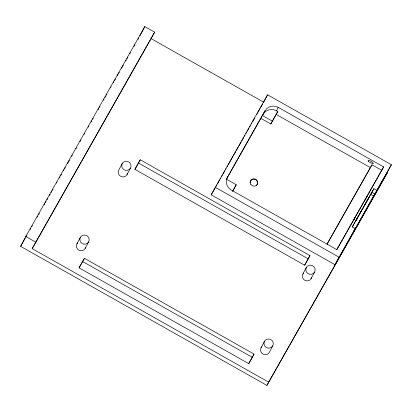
<?xml version="1.0" encoding="UTF-8"?>
<svg xmlns="http://www.w3.org/2000/svg" width="412" height="412" viewBox="0 0 412 412"><rect width="100%" height="100%" fill="white"/><g stroke="black" fill="none" stroke-linecap="round" stroke-linejoin="round"><path stroke-width="0.62" d="M20.6 246.35L25.781 236.519L144.818 26.589L154.67 32.151L32.182 248.632L268.655 382.14L266.93 385.411L20.6 246.35L25.364 237.951M139.92 35.87L144.818 26.589M32.182 248.632L154.67 32.151M76.951 243.827L80.402 237.281M122.251 163.476L118.8 170.027A4.712 4.568 27.8 0 0 121.205 176.588A4.712 4.568 27.8 0 0 127.452 173.555M85.16 248.462L88.611 241.916A4.712 4.568 27.8 0 0 84.409 234.995A4.712 4.568 27.8 0 0 80.505 241.88A4.712 4.568 27.8 0 0 88.611 241.916M127.009 174.662L130.46 168.117A4.712 4.568 27.8 0 0 126.257 161.195A4.712 4.568 27.8 0 0 122.354 168.081A4.712 4.568 27.8 0 0 130.46 168.117M79.202 267.743L84.424 258.309L254.06 354.083L248.843 363.518M134.935 169.435L140.271 159.799L309.963 255.605L308.526 258.334M211.186 194.799L267.579 94.811L391.4 164.718L335.007 264.705L211.186 194.799L215.291 187.558M263.603 102.356L267.579 94.811M226.446 178.968L265.004 110.833A9.806 9.507 27.8 0 1 278.229 107.383L383.654 166.906L336.846 249.708M226.461 179.246L265.004 110.833M226.389 179.174L236.241 184.736L232.625 191.312M263.18 114.284A9.806 9.507 27.8 0 1 276.411 110.833L278.229 107.383M260.95 118.424L270.802 123.986L277.724 111.58L276.411 110.833M270.802 123.986L277.724 111.58M261.074 347.779L264.525 341.234M302.918 273.985L306.368 267.434M272.739 345.869A4.712 4.568 27.8 0 1 264.628 345.833A4.712 4.568 27.8 0 1 268.531 338.947A4.712 4.568 27.8 0 1 272.739 345.869L269.283 352.414A4.712 4.568 27.8 0 1 262.408 353.738A4.712 4.568 27.8 0 1 261.795 346.832M311.127 278.62L314.577 272.075A4.712 4.568 27.8 0 0 310.375 265.153A4.712 4.568 27.8 0 0 306.471 272.038A4.712 4.568 27.8 0 0 314.577 272.075M327.066 244.213L371.984 164.795L381.836 170.357M352.239 227.197L373.905 188.691L376.862 190.359L353.228 232.306L355.216 228.531L352.26 226.863L373.905 188.691M335.007 264.705L355.216 228.531M354.856 217.747L353.779 219.709L354.907 217.783M364.682 200.546L367.056 196.256L366.474 197.26M366.654 201.659L369.028 197.369L355.752 220.822L356.88 218.896M25.997 236.833L26.95 235.154M30.122 229.556L30.756 228.433M31.709 226.755L32.347 225.637M37.106 217.237L37.739 216.12M38.692 214.441L39.331 213.318M44.089 204.924L44.723 203.801M45.361 202.683L45.995 201.561M46.947 199.882L47.581 198.764M49.486 195.406L50.12 194.284M51.073 192.605L51.706 191.487M52.345 190.365L52.978 189.247M56.47 183.088L57.103 181.97M59.328 178.051L59.961 176.928M60.595 175.811L61.548 174.132M63.453 170.774L64.087 169.651M64.72 168.534L65.359 167.411M67.578 163.497L69.484 160.134M71.703 156.215L72.342 155.097M75.834 148.938L76.467 147.82M79.959 141.661L80.912 139.982M84.084 134.384L84.723 133.267M88.214 127.107L88.848 125.984M91.067 122.065L91.706 120.948M92.654 119.269L93.292 118.146M98.051 109.752L98.689 108.634M99.323 107.511L99.956 106.394M103.448 100.234L104.082 99.117M105.034 97.433L105.673 96.315M106.306 95.198L106.94 94.075M110.431 87.916L111.065 86.798M113.29 82.879L113.923 81.761M114.557 80.639L115.509 78.96M117.415 75.602L118.048 74.484M118.687 73.362L119.32 72.244M121.54 68.325L123.445 64.967M125.67 61.048L126.304 59.925M126.937 58.808L127.89 57.129M129.795 53.766L130.429 52.648M133.921 46.489L134.873 44.81M138.046 39.212L138.684 38.095M140.271 159.799L134.858 169.342L304.556 265.148L309.963 255.605M84.424 258.309L79.027 267.826L248.663 363.6L254.06 354.083M215.924 186.445L216.872 184.777M217.505 183.659L219.4 180.322M220.029 179.205L220.662 178.092M221.61 176.424L222.238 175.306M222.871 174.194L224.767 170.851M225.395 169.739L226.028 168.626M226.976 166.953L227.609 165.84M228.238 164.728L232.976 156.375M233.609 155.262L235.819 151.364M236.447 150.251L238.342 146.909M238.975 145.791L241.185 141.898M241.818 140.78L243.708 137.443M244.342 136.326L244.975 135.213M245.923 133.545L246.551 132.427M247.185 131.315L249.08 127.972M249.708 126.86L250.342 125.748M251.289 124.074L251.923 122.961M252.551 121.849L254.76 117.95M256.655 114.608L257.289 113.496M257.917 112.383L260.132 108.485M260.76 107.367L262.655 104.03M232.636 191.096L236.241 184.736M304.633 265.24L308.238 258.88L138.54 163.07M326.994 244.146L371.984 164.795M383.654 166.906L336.764 249.605L231.338 190.087A9.806 9.507 27.8 0 1 227.486 176.995M376.862 190.359L391.4 164.718M268.655 382.14L387.687 172.206L266.93 385.411M35.638 242.081L25.781 236.519M151.219 38.697L263.85 102.289M276.215 114.443L370.476 167.658M262.459 115.556L272.311 121.118M371.933 192.43L374.889 194.098M370.815 194.428L373.772 196.097M215.167 187.254L338.983 257.16M82.694 261.584L252.335 357.358M311.57 277.513A4.712 4.568 27.8 0 1 304.767 280.278A4.712 4.568 27.8 0 1 303.639 273.032M85.603 247.355A4.712 4.568 27.8 0 1 78.8 250.12A4.712 4.568 27.8 0 1 77.672 242.879M250.481 181.033A3.77 3.656 27.8 0 1 255.981 179.972A3.77 3.656 27.8 0 1 256.47 185.498M250.017 182.871A3.77 3.656 27.8 0 1 250.125 181.919M368.591 161.406A3.018 0.742 29.6 0 0 373.138 163.595A3.018 0.742 29.6 0 0 370.342 160.979A3.018 0.742 29.6 0 0 368.591 161.406M250.774 184.303A3.77 3.656 27.8 0 0 257.263 184.329A3.77 3.656 27.8 0 0 253.9 178.793A3.77 3.656 27.8 0 0 250.774 184.303"/></g></svg>
